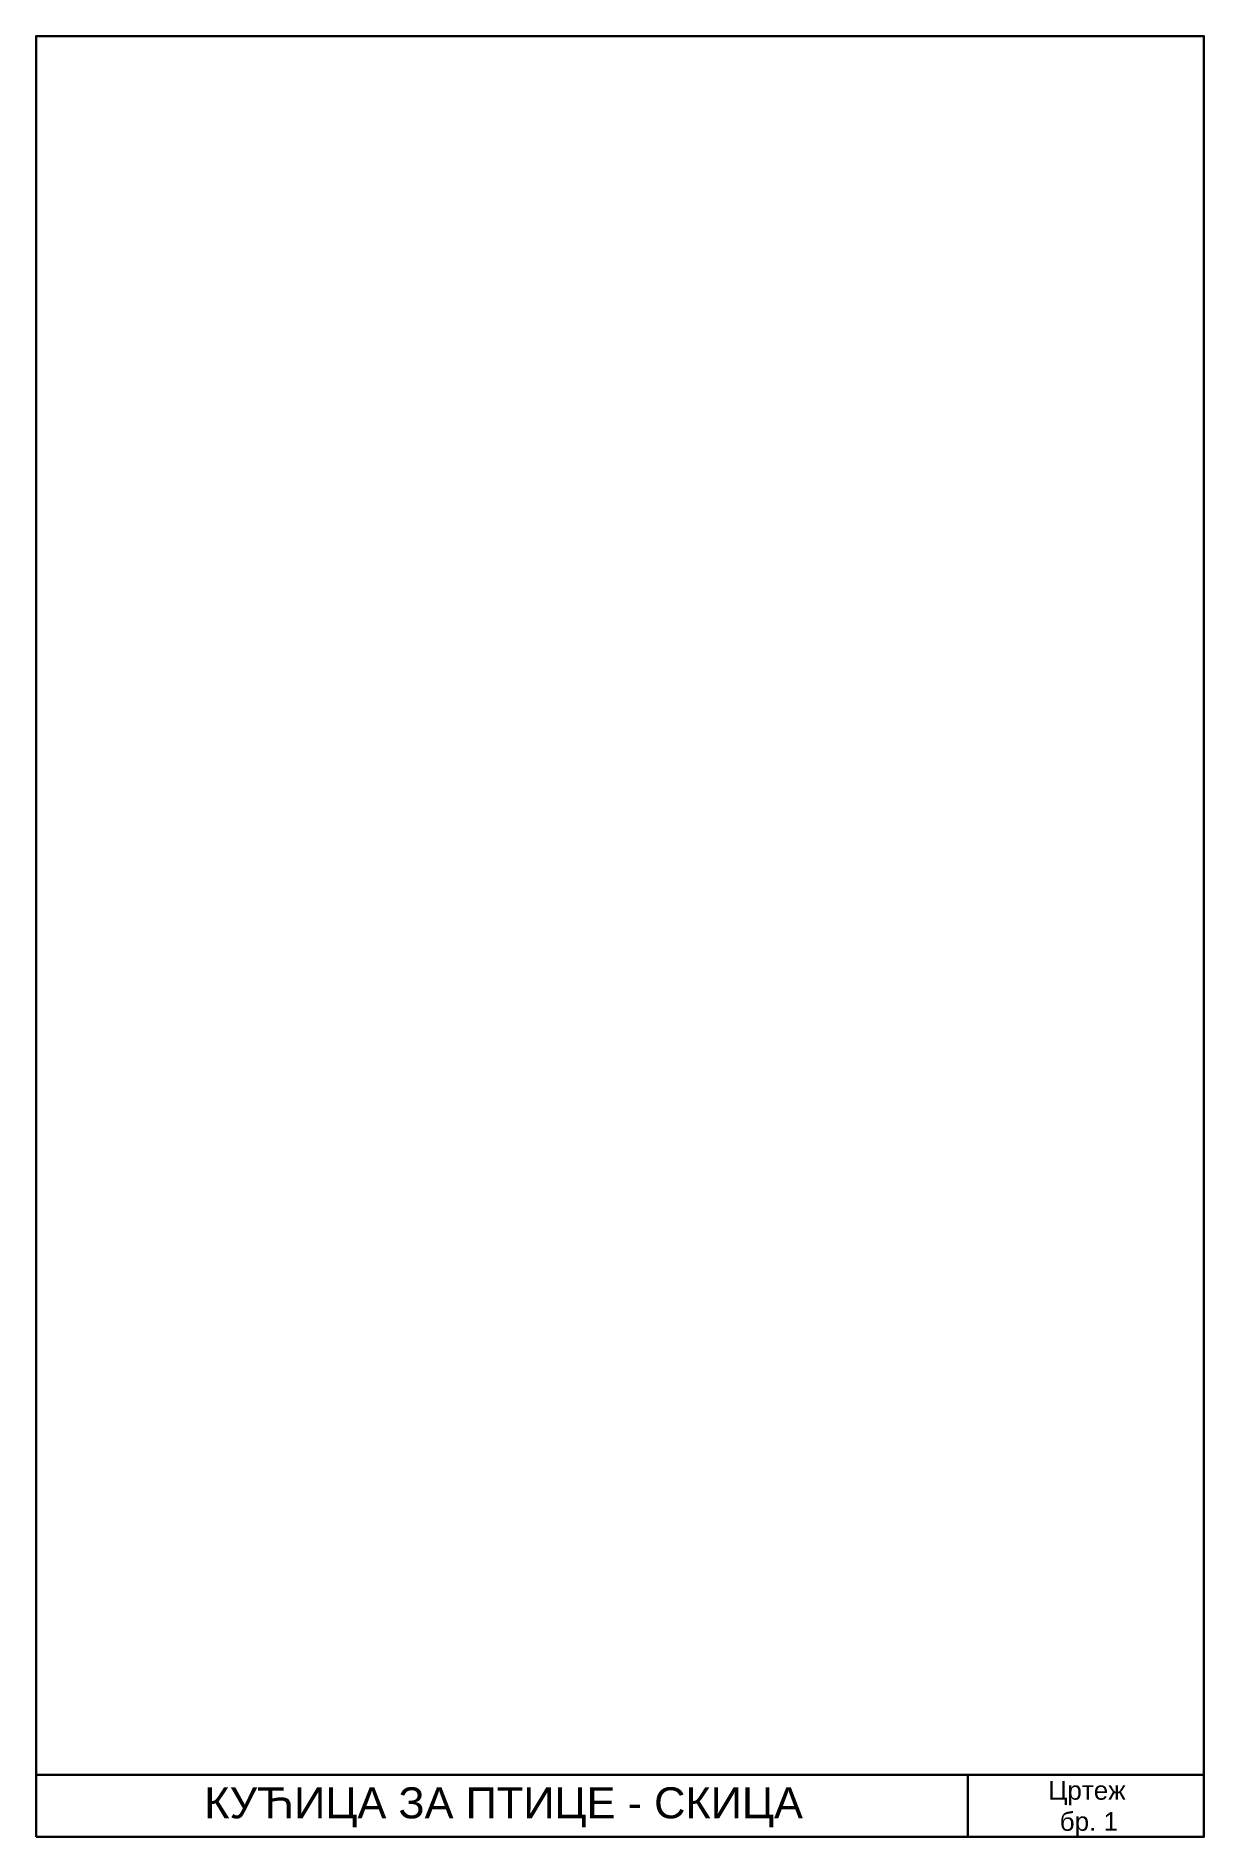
# Paper-space layout 'skica' of a CAD drawing. Header units: millimetres. Extents: x 15 to 203, y 0 to 290.
import ezdxf

# ---------------------------------------------------------------- set-up
doc = ezdxf.new("R2010")
doc.units = ezdxf.units.MM
doc.layers.add('Sastavnica', color=250, linetype='Continuous', lineweight=30)
doc.styles.add('teskt_stil', font='arial.ttf', dxfattribs={"height": 5})

psp = doc.layouts.new('skica')

# ---------------------------------------------------------------- linework, layer by layer
at = {"layer": 'Sastavnica'}
psp.add_lwpolyline([(15, 0), (203, 0), (203, 290), (15, 290)], close=True, dxfattribs=at)
for points in [[(15, 10), (203, 10)], [(165, 0), (165, 10)]]:
    psp.add_lwpolyline(points, dxfattribs=at)

# ---------------------------------------------------------------- texts
at = {"layer": 'Sastavnica', "attachment_point": 1, "style": 'teskt_stil'}
for s, width, insert, char_height in [('\\pi12.914;{\\fArial|b0|i0|c204|p34;Цртеж }\\P\\pi14.782;{\\fArial|b0|i0|c204|p34;бр. 1}', 38, (165, 9), 3), ('\\pi27.08;{\\fArial|b0|i0|c204|p34;КУЋИЦА ЗА ПТИЦЕ} {\\fArial|b0|i0|c204|p34;- СКИЦА}', 150, (15, 8), 5)]:
    psp.add_mtext_dynamic_manual_height_columns(s, width=width, gutter_width=15, heights=[0], dxfattribs=dict(at, insert=insert, char_height=char_height))

doc.saveas('drawing.dxf')
